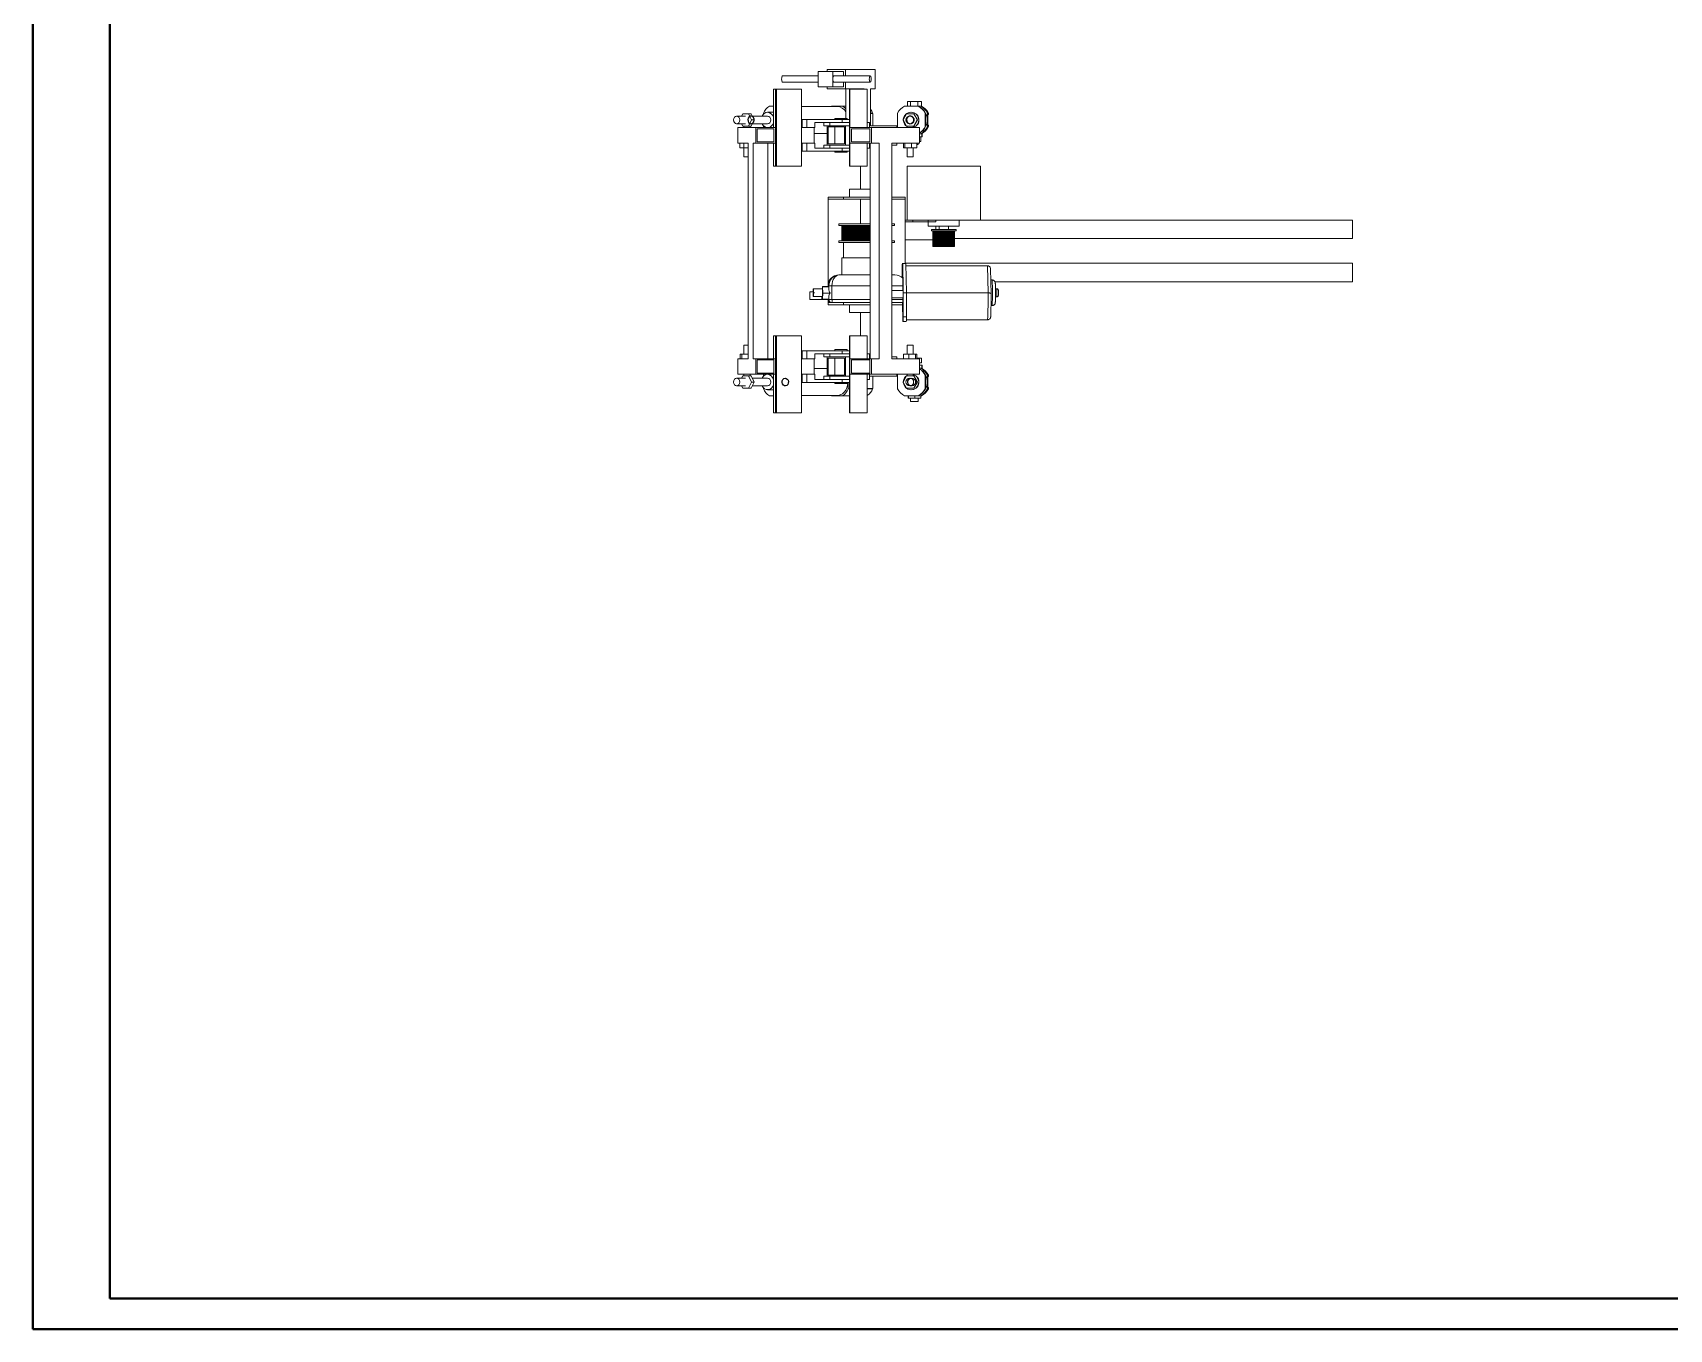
# Model space of a CAD drawing. Header units: millimetres. Extents: x 0 to 1189, y 0 to 841.
# Drawn here: x 0 to 531, y 0 to 421 of the extents above; entities that cross this region are included whole.
import ezdxf

# ---------------------------------------------------------------- set-up
doc = ezdxf.new("R2010")
doc.units = ezdxf.units.MM

msp = doc.modelspace()

# ---------------------------------------------------------------- linework, layer by layer
at = {"color": 7, "linetype": 'Continuous', "lineweight": 40}
for p, q in [((0.08, 0.21), (0.08, 841.21)), ((25.08, 10.21), (25.08, 831.21)), ((25.08, 10.21), (1179.08, 10.21)), ((0.08, 0.21), (1189.08, 0.21))]:
    msp.add_line(p, q, dxfattribs=at)
at = {"color": 7, "linetype": 'Continuous', "lineweight": 15}
for p, q in [((257.66, 408.18), (257.66, 408.8)), ((257.66, 408.8), (263.58, 408.8)), ((263.58, 408.8), (263.58, 406.68)), ((263.58, 408.8), (273.28, 408.8)), ((273.28, 408.8), (273.28, 402.55)), ((254.75, 406.68), (243.22, 406.68)), ((243.22, 404.68), (254.75, 404.68)), ((254.75, 408.18), (254.75, 405.68)), ((259.5, 408.18), (254.75, 408.18)), ((254.75, 405.68), (254.75, 403.18)), ((262.99, 408.18), (259.5, 408.18)), ((259.5, 405.68), (259.5, 408.18)), ((259.5, 403.18), (259.5, 405.68)), ((271.67, 406.68), (259.81, 406.68)), ((259.81, 404.68), (271.67, 404.68)), ((262.99, 408.18), (262.99, 406.68)), ((262.99, 404.68), (262.99, 403.18)), ((263.58, 404.68), (263.58, 402.55)), ((240.24, 402.43), (240.24, 389.93)), ((240.24, 402.43), (240.89, 402.43)), ((240.89, 402.43), (240.89, 377.43)), ((240.89, 402.43), (241.22, 402.43)), ((241.22, 402.43), (241.22, 377.43)), ((249.31, 402.43), (241.22, 402.43)), ((249.31, 402.43), (249.31, 377.43)), ((254.75, 403.18), (259.5, 403.18)), ((257.66, 402.55), (257.66, 403.18)), ((263.58, 402.55), (257.66, 402.55)), ((262.99, 403.18), (259.5, 403.18)), ((263.58, 402.55), (269.71, 402.55)), ((263.78, 402.55), (263.78, 392.93)), ((264.88, 402.43), (264.88, 377.43)), ((265.08, 402.43), (264.88, 402.43)), ((265.08, 402.43), (265.08, 377.43)), ((270.69, 402.43), (265.08, 402.43)), ((269.71, 402.55), (269.71, 402.43)), ((270.69, 389.93), (270.69, 402.43)), ((271.69, 402.55), (273.28, 402.55)), ((271.69, 402.55), (271.69, 390.55)), ((283.68, 398.43), (283.68, 396.93)), ((283.68, 398.43), (284.74, 398.43)), ((284.74, 398.43), (284.74, 396.93)), ((284.74, 398.43), (287.05, 398.43)), ((287.05, 398.43), (287.05, 396.93)), ((287.05, 398.43), (288.3, 398.43)), ((288.3, 398.43), (288.3, 396.93)), ((231.24, 393.68), (228.31, 393.68)), ((229.95, 393.68), (230.3, 394.43)), ((230.3, 394.43), (232.17, 394.43)), ((232.17, 394.43), (233.11, 392.43)), ((233.05, 394.43), (232.17, 394.43)), ((233.05, 394.43), (233.99, 392.43)), ((238.35, 393.68), (233.4, 393.68)), ((237.04, 394.34), (237.04, 394.61)), ((240.24, 394.93), (238.35, 394.93)), ((240.24, 396.93), (238.93, 396.93)), ((260.88, 396.8), (249.31, 396.8)), ((259.11, 396.93), (258.92, 396.8)), ((262.65, 396.93), (259.11, 396.93)), ((260.21, 392.93), (260.21, 392.55)), ((260.21, 392.93), (264.21, 392.93)), ((262.65, 396.93), (263.78, 396.93)), ((264.21, 392.55), (264.21, 392.93)), ((271.69, 394.61), (272.43, 394.61)), ((271.69, 394.55), (272.47, 394.55)), ((272.43, 394.55), (272.43, 394.61)), ((272.47, 390.55), (272.47, 394.55)), ((280.46, 390.25), (280.46, 394.61)), ((282.28, 392.43), (283.43, 394.43)), ((287.14, 396.93), (282.78, 396.93)), ((283.43, 394.43), (285.74, 394.43)), ((284.58, 393.68), (284.47, 393.68)), ((284.96, 394.93), (284.87, 394.93)), ((285.74, 394.43), (286.89, 392.43)), ((285.77, 394.43), (285.74, 394.43)), ((285.77, 394.43), (286.93, 392.43)), ((287.14, 396.93), (287.28, 396.93)), ((287.93, 396.93), (287.28, 396.93)), ((287.93, 396.93), (288.16, 396.93)), ((288.16, 396.93), (288.3, 396.93)), ((289.46, 394.61), (289.6, 394.61)), ((289.46, 390.25), (289.46, 394.61)), ((289.6, 390.25), (289.6, 394.61)), ((290.25, 394.61), (290.56, 394.61)), ((290.25, 390.25), (290.25, 394.61)), ((290.56, 394.18), (290.34, 394.18)), ((290.34, 394.18), (290.34, 390.68)), ((290.56, 394.18), (290.56, 394.61)), ((228.31, 391.18), (231.24, 391.18)), ((228.68, 384.93), (228.68, 389.93)), ((234.58, 389.93), (228.68, 389.93)), ((230.3, 390.43), (229.95, 391.18)), ((230.7, 390.43), (230.3, 390.43)), ((230.67, 390.43), (230.67, 389.93)), ((231.77, 390.43), (230.7, 390.43)), ((232.17, 390.43), (231.77, 390.43)), ((233.11, 392.43), (232.17, 390.43)), ((233.05, 390.43), (232.17, 390.43)), ((232.67, 389.93), (232.67, 390.43)), ((233.99, 392.43), (233.05, 390.43)), ((233.99, 392.43), (233.11, 392.43)), ((233.4, 391.18), (238.35, 391.18)), ((234.58, 384.93), (234.58, 389.93)), ((240.89, 389.93), (234.58, 389.93)), ((240.44, 389.58), (235.02, 389.58)), ((235.02, 389.58), (235.02, 385.28)), ((237.04, 390.25), (237.04, 390.52)), ((237.04, 390.25), (237.18, 389.93)), ((240.44, 385.28), (240.44, 389.58)), ((240.89, 389.93), (240.89, 384.93)), ((249.31, 389.93), (251.1, 389.93)), ((249.55, 392.55), (249.55, 389.93)), ((249.55, 392.55), (251.1, 392.55)), ((251.1, 392.55), (251.1, 389.93)), ((251.1, 392.55), (262.52, 392.55)), ((251.1, 389.93), (253.69, 389.93)), ((253.48, 389.93), (253.48, 384.93)), ((253.48, 388.05), (257.66, 388.05)), ((253.69, 391.55), (260.27, 391.55)), ((253.69, 389.93), (253.69, 391.55)), ((256.56, 391.55), (256.56, 390.55)), ((257.66, 390.55), (256.56, 390.55)), ((258.13, 390.55), (257.66, 390.55)), ((257.66, 390.55), (257.66, 384.3)), ((257.99, 390.2), (257.99, 384.65)), ((263.25, 390.2), (257.99, 390.2)), ((258.55, 390.55), (258.13, 390.55)), ((258.55, 391.55), (258.55, 390.55)), ((264.88, 390.55), (258.55, 390.55)), ((260.21, 390.2), (260.21, 384.65)), ((264.88, 391.55), (260.27, 391.55)), ((262.52, 392.55), (262.52, 391.55)), ((262.52, 392.55), (264.88, 392.55)), ((263.25, 384.65), (263.25, 390.2)), ((263.58, 384.3), (263.58, 390.55)), ((265.08, 389.93), (265.08, 384.93)), ((265.08, 389.93), (272.03, 389.93)), ((265.56, 389.58), (271.54, 389.58)), ((265.56, 385.28), (265.56, 389.58)), ((271.37, 391.55), (270.69, 391.55)), ((271.37, 391.55), (271.37, 389.93)), ((271.54, 389.58), (271.54, 385.28)), ((271.69, 390.55), (280.27, 390.55)), ((272.03, 384.93), (272.03, 389.93)), ((272.03, 389.93), (287.67, 389.93)), ((280.27, 389.93), (280.27, 390.55)), ((280.46, 390.25), (280.63, 389.93)), ((283.43, 390.43), (282.28, 392.43)), ((283.92, 390.43), (283.43, 390.43)), ((283.6, 390.43), (283.6, 389.93)), ((285.25, 390.43), (283.92, 390.43)), ((284.47, 391.18), (284.58, 391.18)), ((285.74, 390.43), (285.25, 390.43)), ((285.6, 389.93), (285.6, 390.43)), ((286.89, 392.43), (285.74, 390.43)), ((285.77, 390.43), (285.74, 390.43)), ((286.93, 392.43), (285.77, 390.43)), ((286.93, 392.43), (286.89, 392.43)), ((287.67, 384.93), (287.67, 389.93)), ((287.93, 387.93), (287.67, 387.93)), ((287.93, 387.93), (288.14, 387.93)), ((288.14, 387.93), (288.36, 387.93)), ((288.36, 386.93), (288.36, 387.93)), ((288.36, 387.93), (288.49, 387.93)), ((288.49, 386.93), (288.49, 387.93)), ((289.46, 390.25), (289.6, 390.25)), ((290.25, 390.25), (290.56, 390.25)), ((290.34, 390.68), (290.56, 390.68)), ((290.56, 390.25), (290.56, 390.68)), ((232.09, 384.93), (228.68, 384.93)), ((229.37, 383.43), (229.37, 384.93)), ((230.71, 383.43), (229.37, 383.43)), ((230.67, 383.43), (230.67, 380.43)), ((230.71, 383.43), (230.71, 384.93)), ((232.09, 383.43), (230.71, 383.43)), ((232.09, 314.93), (232.09, 384.93)), ((233.65, 314.93), (233.65, 384.93)), ((234.58, 384.93), (233.65, 384.93)), ((240.89, 384.93), (234.58, 384.93)), ((235.02, 385.28), (240.44, 385.28)), ((238.4, 314.93), (238.4, 384.93)), ((240.24, 384.93), (240.24, 377.43)), ((249.31, 384.93), (251.1, 384.93)), ((249.55, 382.3), (249.55, 384.93)), ((249.55, 382.3), (251.1, 382.3)), ((251.1, 382.3), (251.1, 384.93)), ((251.1, 384.93), (253.69, 384.93)), ((251.1, 382.3), (262.52, 382.3)), ((253.69, 383.3), (253.69, 384.93)), ((260.27, 383.3), (253.69, 383.3)), ((256.56, 384.3), (256.56, 383.3)), ((256.56, 384.3), (257.66, 384.3)), ((257.66, 384.3), (258.13, 384.3)), ((257.99, 384.65), (263.25, 384.65)), ((258.13, 384.3), (258.55, 384.3)), ((258.55, 384.3), (264.88, 384.3)), ((258.55, 383.3), (258.55, 384.3)), ((260.21, 382.3), (260.21, 381.93)), ((264.88, 383.3), (260.27, 383.3)), ((262.52, 382.3), (262.52, 383.3)), ((262.52, 382.3), (264.88, 382.3)), ((264.21, 381.93), (264.21, 382.3)), ((265.08, 384.93), (272.03, 384.93)), ((271.54, 385.28), (265.56, 385.28)), ((270.69, 377.43), (270.69, 384.93)), ((271.37, 383.3), (270.69, 383.3)), ((271.37, 383.3), (271.37, 384.93)), ((271.37, 384.3), (271.66, 384.3)), ((271.66, 384.93), (271.66, 314.93)), ((272.03, 384.93), (274.5, 384.93)), ((274.5, 384.93), (274.5, 314.93)), ((278.61, 384.93), (287.67, 384.93)), ((278.61, 384.93), (278.61, 314.93)), ((278.61, 384.3), (280.27, 384.3)), ((280.27, 384.3), (280.27, 384.93)), ((282.43, 383.43), (282.43, 384.93)), ((282.83, 383.43), (282.43, 383.43)), ((282.83, 383.43), (282.83, 384.93)), ((284.99, 383.43), (282.83, 383.43)), ((283.6, 383.43), (283.6, 380.43)), ((284.99, 383.43), (284.99, 384.93)), ((286.77, 383.43), (284.99, 383.43)), ((285.6, 380.43), (285.6, 383.43)), ((286.77, 383.43), (286.77, 384.93)), ((287.24, 384.43), (286.77, 384.43)), ((287.24, 384.43), (287.24, 384.93)), ((288.36, 386.93), (287.67, 386.93)), ((288.03, 385.43), (287.67, 385.43)), ((288.03, 386.93), (288.03, 385.43)), ((288.49, 386.93), (288.36, 386.93)), ((232.09, 380.43), (230.67, 380.43)), ((240.24, 377.43), (240.89, 377.43)), ((240.89, 377.43), (241.22, 377.43)), ((249.31, 377.43), (241.22, 377.43)), ((260.21, 381.93), (264.21, 381.93)), ((265.08, 377.43), (264.88, 377.43)), ((270.69, 377.43), (265.08, 377.43)), ((268.47, 377.43), (268.47, 369.93)), ((283.58, 377.43), (283.58, 359.93)), ((295.47, 377.43), (283.58, 377.43)), ((285.6, 380.43), (283.6, 380.43)), ((307.36, 377.43), (295.47, 377.43)), ((307.36, 359.93), (307.36, 377.43)), ((257.97, 366.68), (257.97, 367.43)), ((257.97, 367.43), (262.97, 367.43)), ((262.97, 366.68), (257.97, 366.68)), ((257.97, 338.68), (257.97, 366.68)), ((262.97, 367.43), (262.97, 366.68)), ((271.66, 367.43), (262.97, 367.43)), ((271.66, 366.68), (262.97, 366.68)), ((264.97, 369.93), (264.97, 367.43)), ((264.97, 369.93), (271.66, 369.93)), ((268.47, 366.68), (268.47, 358.68)), ((278.61, 367.43), (282.97, 367.43)), ((282.97, 366.68), (278.61, 366.68)), ((282.97, 367.43), (282.97, 366.68)), ((282.97, 359.93), (282.97, 366.68)), ((261.47, 358.68), (261.47, 358.18)), ((261.47, 358.68), (271.66, 358.68)), ((261.47, 358.18), (271.66, 358.18)), ((262.47, 358.18), (262.47, 353.18)), ((262.47, 353.18), (262.47, 358.18)), ((262.49, 353.18), (262.49, 358.18)), ((262.5, 358.18), (262.5, 353.18)), ((262.53, 353.18), (262.53, 358.18)), ((262.55, 358.18), (262.55, 353.18)), ((262.59, 353.18), (262.59, 358.18)), ((262.61, 358.18), (262.61, 353.18)), ((262.68, 353.18), (262.68, 358.18)), ((262.7, 358.18), (262.7, 353.18)), ((262.78, 353.18), (262.78, 358.18)), ((262.81, 358.18), (262.81, 353.18)), ((262.91, 353.18), (262.91, 358.18)), ((262.95, 358.18), (262.95, 353.18)), ((263.05, 353.18), (263.05, 358.18)), ((263.1, 358.18), (263.1, 353.18)), ((263.22, 353.18), (263.22, 358.18)), ((263.27, 358.18), (263.27, 353.18)), ((263.41, 353.18), (263.41, 358.18)), ((263.46, 358.18), (263.46, 353.18)), ((263.61, 353.18), (263.61, 358.18)), ((263.68, 358.18), (263.68, 353.18)), ((263.84, 353.18), (263.84, 358.18)), ((263.91, 358.18), (263.91, 353.18)), ((264.08, 353.18), (264.08, 358.18)), ((264.15, 358.18), (264.15, 353.18)), ((264.34, 353.18), (264.34, 358.18)), ((264.42, 358.18), (264.42, 353.18)), ((264.62, 353.18), (264.62, 358.18)), ((264.7, 358.18), (264.7, 353.18)), ((264.91, 353.18), (264.91, 358.18)), ((265, 358.18), (265, 353.18)), ((265.22, 353.18), (265.22, 358.18)), ((265.31, 358.18), (265.31, 353.18)), ((265.55, 353.18), (265.55, 358.18)), ((265.64, 358.18), (265.64, 353.18)), ((265.88, 353.18), (265.88, 358.18)), ((265.98, 358.18), (265.98, 353.18)), ((266.23, 353.18), (266.23, 358.18)), ((266.33, 358.18), (266.33, 353.18)), ((266.59, 353.18), (266.59, 358.18)), ((266.7, 358.18), (266.7, 353.18)), ((266.97, 353.18), (266.97, 358.18)), ((267.07, 358.18), (267.07, 353.18)), ((267.35, 353.18), (267.35, 358.18)), ((267.46, 358.18), (267.46, 353.18)), ((267.74, 353.18), (267.74, 358.18)), ((267.85, 358.18), (267.85, 353.18)), ((268.13, 353.18), (268.13, 358.18)), ((268.25, 358.18), (268.25, 353.18)), ((268.54, 353.18), (268.54, 358.18)), ((268.65, 358.18), (268.65, 353.18)), ((268.95, 353.18), (268.95, 358.18)), ((269.06, 358.18), (269.06, 353.18)), ((269.36, 353.18), (269.36, 358.18)), ((269.48, 358.18), (269.48, 353.18)), ((269.78, 353.18), (269.78, 358.18)), ((269.89, 358.18), (269.89, 353.18)), ((270.19, 353.18), (270.19, 358.18)), ((270.31, 358.18), (270.31, 353.18)), ((270.61, 353.18), (270.61, 358.18)), ((270.73, 358.18), (270.73, 353.18)), ((271.03, 353.18), (271.03, 358.18)), ((271.15, 358.18), (271.15, 353.18)), ((271.45, 353.18), (271.45, 358.18)), ((271.57, 358.18), (271.57, 353.18)), ((278.61, 358.68), (279.42, 358.68)), ((278.61, 358.18), (279.42, 358.18)), ((279.42, 358.68), (279.47, 358.68)), ((279.42, 358.18), (279.47, 358.18)), ((279.47, 358.18), (279.47, 358.68)), ((282.97, 359.43), (282.97, 359.93)), ((282.97, 359.93), (285.47, 359.93)), ((285.47, 359.43), (282.97, 359.43)), ((282.97, 345.9), (282.97, 359.43)), ((285.47, 359.93), (285.47, 359.43)), ((290.47, 359.93), (285.47, 359.93)), ((290.47, 359.43), (285.47, 359.43)), ((290.47, 359.43), (290.47, 359.93)), ((290.47, 359.93), (292.47, 359.93)), ((290.47, 359.43), (290.47, 357.93)), ((292.97, 359.43), (290.47, 359.43)), ((295.47, 357.93), (290.47, 357.93)), ((291.47, 356.93), (291.47, 356.43)), ((291.47, 356.93), (299.47, 356.93)), ((291.47, 356.43), (299.47, 356.43)), ((291.97, 356.43), (291.97, 351.43)), ((291.98, 351.43), (291.98, 356.43)), ((292.01, 356.43), (292.01, 351.43)), ((292.02, 351.43), (292.02, 356.43)), ((292.08, 356.43), (292.08, 351.43)), ((292.1, 351.43), (292.1, 356.43)), ((292.19, 356.43), (292.19, 351.43)), ((292.22, 351.43), (292.22, 356.43)), ((292.34, 356.43), (292.34, 351.43)), ((292.37, 351.43), (292.37, 356.43)), ((295.47, 359.93), (292.47, 359.93)), ((292.52, 356.43), (292.52, 351.43)), ((292.55, 351.43), (292.55, 356.43)), ((292.73, 356.43), (292.73, 351.43)), ((292.77, 351.43), (292.77, 356.43)), ((292.97, 359.93), (292.97, 359.43)), ((292.97, 357.93), (292.97, 356.93)), ((292.97, 356.43), (292.97, 351.43)), ((293.02, 351.43), (293.02, 356.43)), ((293.24, 356.43), (293.24, 351.43)), ((293.29, 351.43), (293.29, 356.43)), ((293.54, 356.43), (293.54, 351.43)), ((293.59, 351.43), (293.59, 356.43)), ((293.85, 356.43), (293.85, 351.43)), ((293.91, 351.43), (293.91, 356.43)), ((293.97, 357.93), (293.97, 356.93)), ((294.19, 356.43), (294.19, 351.43)), ((294.25, 351.43), (294.25, 356.43)), ((294.53, 356.43), (294.53, 351.43)), ((294.6, 351.43), (294.6, 356.43)), ((294.89, 356.43), (294.89, 351.43)), ((294.96, 351.43), (294.96, 356.43)), ((295.25, 356.43), (295.25, 351.43)), ((295.32, 351.43), (295.32, 356.43)), ((307.36, 359.93), (295.47, 359.93)), ((300.47, 357.93), (295.47, 357.93)), ((295.62, 356.43), (295.62, 351.43)), ((295.69, 351.43), (295.69, 356.43)), ((295.99, 356.43), (295.99, 351.43)), ((296.05, 351.43), (296.05, 356.43)), ((296.34, 356.43), (296.34, 351.43)), ((296.41, 351.43), (296.41, 356.43)), ((296.69, 356.43), (296.69, 351.43)), ((296.76, 351.43), (296.76, 356.43)), ((296.97, 356.93), (296.97, 357.93)), ((297.03, 356.43), (297.03, 351.43)), ((297.09, 351.43), (297.09, 356.43)), ((297.35, 356.43), (297.35, 351.43)), ((297.4, 351.43), (297.4, 356.43)), ((297.65, 356.43), (297.65, 351.43)), ((297.7, 351.43), (297.7, 356.43)), ((297.92, 356.43), (297.92, 351.43)), ((297.97, 351.43), (297.97, 356.43)), ((298.17, 356.43), (298.17, 351.43)), ((298.21, 351.43), (298.21, 356.43)), ((298.39, 356.43), (298.39, 351.43)), ((298.42, 351.43), (298.42, 356.43)), ((298.57, 356.43), (298.57, 351.43)), ((298.6, 351.43), (298.6, 356.43)), ((298.73, 356.43), (298.73, 351.43)), ((298.75, 351.43), (298.75, 356.43)), ((298.84, 356.43), (298.84, 351.43)), ((298.86, 351.43), (298.86, 356.43)), ((298.92, 356.43), (298.92, 351.43)), ((298.93, 351.43), (298.93, 356.43)), ((298.96, 356.43), (298.96, 351.43)), ((298.97, 351.43), (298.97, 356.43)), ((299.47, 356.43), (299.47, 356.93)), ((300.47, 357.93), (300.47, 359.93)), ((427.97, 359.93), (307.36, 359.93)), ((427.97, 353.93), (427.97, 359.93)), ((261.47, 353.18), (261.47, 352.68)), ((261.47, 353.18), (271.66, 353.18)), ((261.47, 352.68), (271.66, 352.68)), ((262.97, 352.68), (262.97, 347.68)), ((278.61, 353.18), (279.42, 353.18)), ((278.61, 352.68), (279.42, 352.68)), ((279.42, 353.18), (279.47, 353.18)), ((279.42, 352.68), (279.47, 352.68)), ((279.47, 352.68), (279.47, 353.18)), ((291.97, 353.55), (282.97, 353.55)), ((291.97, 351.43), (291.98, 351.43)), ((291.98, 351.43), (292.01, 351.43)), ((292.01, 351.43), (292.02, 351.43)), ((292.02, 351.43), (292.08, 351.43)), ((292.08, 351.43), (292.1, 351.43)), ((292.1, 351.43), (292.19, 351.43)), ((292.19, 351.43), (292.22, 351.43)), ((292.22, 351.43), (292.34, 351.43)), ((292.34, 351.43), (292.37, 351.43)), ((292.37, 351.43), (292.52, 351.43)), ((292.52, 351.43), (292.55, 351.43)), ((292.55, 351.43), (292.73, 351.43)), ((292.73, 351.43), (292.77, 351.43)), ((292.77, 351.43), (292.97, 351.43)), ((292.97, 351.43), (293.02, 351.43)), ((293.02, 351.43), (293.24, 351.43)), ((293.24, 351.43), (293.29, 351.43)), ((293.29, 351.43), (293.54, 351.43)), ((293.54, 351.43), (293.59, 351.43)), ((293.59, 351.43), (293.85, 351.43)), ((293.85, 351.43), (293.91, 351.43)), ((293.91, 351.43), (294.19, 351.43)), ((294.19, 351.43), (294.25, 351.43)), ((294.25, 351.43), (294.53, 351.43)), ((294.53, 351.43), (294.6, 351.43)), ((294.6, 351.43), (294.89, 351.43)), ((294.89, 351.43), (294.96, 351.43)), ((294.96, 351.43), (295.25, 351.43)), ((295.25, 351.43), (295.32, 351.43)), ((295.32, 351.43), (295.62, 351.43)), ((295.62, 351.43), (295.69, 351.43)), ((295.69, 351.43), (295.99, 351.43)), ((295.99, 351.43), (296.05, 351.43)), ((296.05, 351.43), (296.34, 351.43)), ((296.34, 351.43), (296.41, 351.43)), ((296.41, 351.43), (296.69, 351.43)), ((296.69, 351.43), (296.76, 351.43)), ((296.76, 351.43), (297.03, 351.43)), ((297.03, 351.43), (297.09, 351.43)), ((297.09, 351.43), (297.35, 351.43)), ((297.35, 351.43), (297.4, 351.43)), ((297.4, 351.43), (297.65, 351.43)), ((297.65, 351.43), (297.7, 351.43)), ((297.7, 351.43), (297.92, 351.43)), ((297.92, 351.43), (297.97, 351.43)), ((297.97, 351.43), (298.17, 351.43)), ((298.17, 351.43), (298.21, 351.43)), ((298.21, 351.43), (298.39, 351.43)), ((298.39, 351.43), (298.42, 351.43)), ((298.42, 351.43), (298.57, 351.43)), ((298.57, 351.43), (298.6, 351.43)), ((298.6, 351.43), (298.73, 351.43)), ((298.73, 351.43), (298.75, 351.43)), ((298.75, 351.43), (298.84, 351.43)), ((298.84, 351.43), (298.86, 351.43)), ((298.86, 351.43), (298.92, 351.43)), ((298.92, 351.43), (298.93, 351.43)), ((298.93, 351.43), (298.96, 351.43)), ((298.96, 351.43), (298.97, 351.43)), ((427.97, 353.93), (298.97, 353.93)), ((262.47, 347.68), (262.47, 342.18)), ((271.66, 347.68), (262.47, 347.68)), ((282.05, 345.9), (282.19, 345.9)), ((282.19, 345.9), (282.35, 337.11)), ((282.19, 345.9), (283.19, 345.9)), ((427.97, 345.93), (282.97, 345.93)), ((283.19, 345.9), (283.36, 336.33)), ((309.69, 345.12), (283.2, 345.12)), ((309.69, 345.12), (309.84, 336.37)), ((427.97, 345.93), (427.97, 339.93)), ((261.68, 342.18), (261.47, 342.18)), ((271.66, 342.18), (261.68, 342.18)), ((279.67, 342.18), (278.61, 342.18)), ((282.03, 341.31), (282.03, 344.4)), ((310.83, 335.97), (310.68, 344.13)), ((311.19, 340.53), (310.74, 340.53)), ((427.97, 339.93), (312.1, 339.93)), ((252.1, 334.18), (252.1, 336.68)), ((252.11, 336.68), (252.11, 334.18)), ((253.17, 336.43), (253.22, 336.43)), ((253.22, 336.3), (253.17, 336.3)), ((256.2, 337.62), (253.2, 337.62)), ((253.2, 335.12), (256.2, 335.12)), ((253.47, 336.43), (253.22, 336.43)), ((253.22, 336.3), (253.47, 336.3)), ((256, 334.18), (256, 335.12)), ((256.17, 337.62), (256.18, 338.4)), ((256.17, 334.4), (256.17, 335.12)), ((256.22, 334.33), (256.17, 334.4)), ((256.18, 338.4), (256.22, 338.33)), ((256.18, 338.4), (258.18, 338.4)), ((256.22, 338.33), (256.24, 336.29)), ((256.22, 338.33), (258.22, 338.33)), ((256.24, 336.29), (256.22, 334.33)), ((256.22, 334.33), (258.21, 334.33)), ((256.24, 336.29), (258.65, 336.29)), ((257.97, 338.68), (257.97, 338.4)), ((257.97, 338.68), (258.22, 338.68)), ((258.15, 334.33), (258.15, 334.18)), ((258.18, 338.4), (258.22, 338.33)), ((258.22, 334.99), (258.21, 334.33)), ((259.24, 338.68), (258.22, 338.68)), ((258.22, 338.68), (258.22, 337.8)), ((258.22, 338.33), (258.22, 337.8)), ((258.22, 334.99), (258.22, 334.18)), ((259.24, 334.18), (259.24, 338.68)), ((282.24, 338.68), (282.24, 337.11)), ((282.24, 334.74), (282.24, 334.18)), ((282.36, 337.11), (282.36, 336.33)), ((282.36, 336.33), (282.36, 334.74)), ((282.36, 336.33), (283.36, 336.33)), ((282.36, 334.74), (282.36, 328.54)), ((309.84, 336.37), (283.36, 336.37)), ((283.36, 336.33), (283.36, 328.54)), ((312.69, 337.68), (312.19, 337.68)), ((312.19, 335.06), (312.69, 335.06)), ((313.2, 336.14), (313.2, 336.37)), ((256, 334.18), (258.15, 334.18)), ((257.97, 333.18), (257.97, 334.18)), ((257.97, 332.43), (257.97, 333.18)), ((257.97, 333.18), (259.08, 333.18)), ((262.97, 332.43), (257.97, 332.43)), ((258.22, 334.18), (258.15, 334.18)), ((259.24, 334.18), (258.22, 334.18)), ((259.08, 333.18), (259.22, 333.18)), ((259.22, 333.18), (271.66, 333.18)), ((262.97, 333.18), (262.97, 332.43)), ((271.66, 332.43), (262.97, 332.43)), ((264.97, 332.43), (264.97, 329.93)), ((264.97, 329.93), (271.66, 329.93)), ((268.47, 329.93), (268.47, 322.43)), ((278.61, 333.18), (282.22, 333.18)), ((282.09, 332.43), (278.61, 332.43)), ((282.19, 327.04), (282.08, 333.18)), ((310.8, 332.2), (311.19, 332.2)), ((282.33, 327.04), (282.19, 327.04)), ((282.33, 327.04), (283.33, 327.04)), ((282.36, 328.54), (283.36, 328.54)), ((309.69, 327.62), (283.36, 327.62)), ((230.67, 319.43), (230.67, 316.43)), ((230.67, 319.43), (232.09, 319.43)), ((240.24, 322.43), (240.24, 314.93)), ((240.24, 322.43), (240.89, 322.43)), ((240.89, 297.43), (240.89, 322.43)), ((240.89, 322.43), (241.22, 322.43)), ((241.22, 297.43), (241.22, 322.43)), ((249.31, 322.43), (241.22, 322.43)), ((249.31, 297.43), (249.31, 322.43)), ((264.88, 297.43), (264.88, 322.43)), ((265.08, 322.43), (264.88, 322.43)), ((265.08, 297.43), (265.08, 322.43)), ((270.69, 322.43), (265.08, 322.43)), ((270.69, 314.93), (270.69, 322.43)), ((283.6, 319.43), (283.6, 316.43)), ((283.6, 319.43), (285.6, 319.43)), ((285.6, 316.43), (285.6, 319.43)), ((228.68, 314.93), (228.68, 309.93)), ((232.09, 314.93), (228.68, 314.93)), ((229.46, 316.43), (229.46, 314.93)), ((229.46, 316.43), (229.99, 316.43)), ((229.99, 316.43), (229.99, 314.93)), ((229.99, 316.43), (232.09, 316.43)), ((234.58, 314.93), (233.65, 314.93)), ((234.58, 314.93), (234.58, 309.93)), ((240.89, 314.93), (234.58, 314.93)), ((235.02, 314.58), (240.44, 314.58)), ((235.02, 310.28), (235.02, 314.58)), ((240.44, 314.58), (240.44, 310.28)), ((240.89, 309.93), (240.89, 314.93)), ((249.31, 314.93), (251.1, 314.93)), ((249.55, 317.55), (249.55, 314.93)), ((249.55, 317.55), (251.1, 317.55)), ((251.1, 317.55), (251.1, 314.93)), ((251.1, 317.55), (262.52, 317.55)), ((251.1, 314.93), (253.69, 314.93)), ((253.48, 309.93), (253.48, 314.93)), ((253.69, 316.55), (253.69, 314.93)), ((260.27, 316.55), (253.69, 316.55)), ((256.56, 316.55), (256.56, 315.55)), ((256.56, 315.55), (257.66, 315.55)), ((257.66, 315.55), (258.13, 315.55)), ((257.66, 309.3), (257.66, 315.55)), ((257.99, 315.2), (263.25, 315.2)), ((257.99, 309.65), (257.99, 315.2)), ((258.13, 315.55), (258.55, 315.55)), ((258.55, 316.55), (258.55, 315.55)), ((258.55, 315.55), (264.88, 315.55)), ((260.21, 317.93), (260.21, 317.55)), ((264.11, 317.93), (260.21, 317.93)), ((260.21, 315.2), (260.21, 309.65)), ((264.88, 316.55), (260.27, 316.55)), ((262.52, 317.55), (262.52, 316.55)), ((262.52, 317.55), (264.88, 317.55)), ((263.25, 315.2), (263.25, 309.65)), ((263.58, 315.55), (263.58, 309.3)), ((264.21, 317.93), (264.11, 317.93)), ((264.21, 317.55), (264.21, 317.93)), ((265.08, 314.93), (272.03, 314.93)), ((265.08, 309.93), (265.08, 314.93)), ((271.54, 314.58), (265.56, 314.58)), ((265.56, 314.58), (265.56, 310.28)), ((271.37, 316.55), (270.69, 316.55)), ((271.37, 316.55), (271.37, 314.93)), ((271.37, 315.55), (271.66, 315.55)), ((271.54, 310.28), (271.54, 314.58)), ((272.03, 314.93), (272.03, 309.93)), ((272.03, 314.93), (274.5, 314.93)), ((278.61, 315.55), (280.27, 315.55)), ((278.61, 314.93), (287.67, 314.93)), ((280.27, 315.55), (280.27, 314.93)), ((282.4, 316.43), (282.4, 314.93)), ((282.4, 316.43), (284.11, 316.43)), ((284.11, 316.43), (284.11, 314.93)), ((284.11, 316.43), (286.31, 316.43)), ((286.31, 316.43), (286.31, 314.93)), ((286.31, 316.43), (286.8, 316.43)), ((286.8, 316.43), (286.8, 314.93)), ((286.8, 315.15), (287.05, 315.15)), ((287.05, 315.15), (287.05, 314.93)), ((287.05, 315.15), (288.3, 315.15)), ((287.67, 314.93), (287.67, 309.93)), ((287.67, 313.65), (288.3, 313.65)), ((288.3, 315.15), (288.3, 313.65)), ((231.24, 308.68), (228.31, 308.68)), ((234.58, 309.93), (228.68, 309.93)), ((230.3, 309.43), (229.95, 308.68)), ((230.7, 309.43), (230.3, 309.43)), ((230.67, 309.93), (230.67, 309.43)), ((230.7, 309.43), (231.77, 309.43)), ((232.17, 309.43), (231.77, 309.43)), ((233.11, 307.43), (232.17, 309.43)), ((232.17, 309.43), (233.05, 309.43)), ((232.67, 309.43), (232.67, 309.93)), ((233.99, 307.43), (233.05, 309.43)), ((238.35, 308.68), (233.4, 308.68)), ((240.89, 309.93), (234.58, 309.93)), ((240.44, 310.28), (235.02, 310.28)), ((237.18, 309.93), (237.04, 309.61)), ((237.04, 309.34), (237.04, 309.61)), ((240.24, 309.93), (240.24, 297.43)), ((249.31, 309.93), (251.1, 309.93)), ((249.55, 307.3), (249.55, 309.93)), ((251.1, 307.3), (251.1, 309.93)), ((251.1, 309.93), (253.69, 309.93)), ((257.66, 311.8), (253.48, 311.8)), ((253.69, 309.93), (253.69, 308.3)), ((253.69, 308.3), (260.27, 308.3)), ((256.56, 309.3), (256.56, 308.3)), ((257.66, 309.3), (256.56, 309.3)), ((258.13, 309.3), (257.66, 309.3)), ((263.25, 309.65), (257.99, 309.65)), ((258.55, 309.3), (258.13, 309.3)), ((258.55, 308.3), (258.55, 309.3)), ((264.88, 309.3), (258.55, 309.3)), ((264.88, 308.3), (260.27, 308.3)), ((262.52, 307.3), (262.52, 308.3)), ((265.08, 309.93), (272.03, 309.93)), ((265.56, 310.28), (271.54, 310.28)), ((270.69, 297.43), (270.69, 309.93)), ((271.37, 308.3), (270.69, 308.3)), ((271.37, 308.3), (271.37, 309.93)), ((271.37, 309.3), (280.27, 309.3)), ((272.03, 309.93), (287.67, 309.93)), ((272.47, 305.3), (272.47, 309.3)), ((280.27, 309.93), (280.27, 309.3)), ((280.63, 309.93), (280.46, 309.61)), ((280.46, 305.25), (280.46, 309.61)), ((283.43, 309.43), (282.28, 307.43)), ((283.92, 309.43), (283.43, 309.43)), ((283.6, 309.93), (283.6, 309.43)), ((283.92, 309.43), (285.25, 309.43)), ((284.58, 308.68), (284.47, 308.68)), ((285.74, 309.43), (285.25, 309.43)), ((285.6, 309.43), (285.6, 309.93)), ((286.89, 307.43), (285.74, 309.43)), ((285.74, 309.43), (285.77, 309.43)), ((286.93, 307.43), (285.77, 309.43)), ((288.36, 312.93), (287.67, 312.93)), ((287.93, 311.93), (287.67, 311.93)), ((287.93, 311.93), (288.14, 311.93)), ((288.14, 311.93), (288.36, 311.93)), ((288.36, 312.93), (288.36, 311.93)), ((288.49, 312.93), (288.36, 312.93)), ((288.36, 311.93), (288.49, 311.93)), ((288.49, 311.93), (288.49, 312.93)), ((289.46, 309.61), (289.6, 309.61)), ((289.46, 305.25), (289.46, 309.61)), ((289.6, 305.25), (289.6, 309.61)), ((290.25, 309.61), (290.56, 309.61)), ((290.25, 305.25), (290.25, 309.61)), ((290.56, 309.18), (290.34, 309.18)), ((290.34, 309.18), (290.34, 305.68)), ((290.56, 309.18), (290.56, 309.61)), ((228.31, 306.18), (231.24, 306.18)), ((229.95, 306.18), (230.3, 305.43)), ((230.3, 305.43), (232.17, 305.43)), ((232.17, 305.43), (233.11, 307.43)), ((232.17, 305.43), (233.05, 305.43)), ((233.05, 305.43), (233.99, 307.43)), ((233.11, 307.43), (233.99, 307.43)), ((233.4, 306.18), (238.35, 306.18)), ((237.04, 305.25), (237.04, 305.52)), ((238.35, 304.93), (240.24, 304.93)), ((240.24, 302.93), (238.93, 302.93)), ((249.31, 303.05), (260.88, 303.05)), ((249.55, 307.3), (251.1, 307.3)), ((251.1, 307.3), (262.52, 307.3)), ((258.92, 303.05), (259.11, 302.93)), ((262.65, 302.93), (259.11, 302.93)), ((260.21, 307.3), (260.21, 306.93)), ((264.11, 306.93), (260.21, 306.93)), ((262.52, 307.3), (264.88, 307.3)), ((262.65, 302.93), (264.88, 302.93)), ((264.21, 306.93), (264.11, 306.93)), ((264.21, 306.93), (264.21, 307.3)), ((264.53, 305.25), (264.53, 307.3)), ((264.53, 305.25), (264.88, 305.25)), ((270.69, 305.3), (272.47, 305.3)), ((270.69, 305.25), (272.43, 305.25)), ((272.43, 305.25), (272.43, 305.3)), ((282.28, 307.43), (283.43, 305.43)), ((287.14, 302.93), (282.78, 302.93)), ((283.43, 305.43), (285.74, 305.43)), ((283.95, 302.93), (283.95, 302.15)), ((284.03, 302.93), (284.03, 302.15)), ((284.47, 306.18), (284.58, 306.18)), ((284.87, 304.93), (284.96, 304.93)), ((285.74, 305.43), (286.89, 307.43)), ((285.74, 305.43), (285.77, 305.43)), ((285.77, 305.43), (286.93, 307.43)), ((286.07, 302.93), (286.07, 302.15)), ((286.89, 307.43), (286.93, 307.43)), ((287.14, 302.93), (287.28, 302.93)), ((287.93, 302.93), (287.28, 302.93)), ((287.93, 302.93), (288.24, 302.93)), ((288.03, 302.93), (288.03, 302.15)), ((289.46, 305.25), (289.6, 305.25)), ((290.25, 305.25), (290.56, 305.25)), ((290.34, 305.68), (290.56, 305.68)), ((290.56, 305.25), (290.56, 305.68)), ((240.24, 297.43), (240.89, 297.43)), ((240.89, 297.43), (241.22, 297.43)), ((249.31, 297.43), (241.22, 297.43)), ((265.08, 297.43), (264.88, 297.43)), ((270.69, 297.43), (265.08, 297.43)), ((284.03, 302.15), (283.95, 302.15)), ((286.07, 302.15), (284.03, 302.15)), ((284.74, 302.15), (284.74, 301.15)), ((287.24, 301.15), (284.74, 301.15)), ((288.03, 302.15), (286.07, 302.15)), ((287.24, 301.15), (287.24, 302.15))]:
    msp.add_line(p, q, dxfattribs=at)
at = {"color": 8, "linetype": 'Continuous', "lineweight": 15}
for p, q in [((257.97, 338.4), (257.97, 338.68)), ((257.97, 338.68), (257.97, 338.68)), ((259.24, 338.68), (271.66, 338.68)), ((278.61, 338.68), (282.24, 338.68)), ((271.66, 334.18), (259.24, 334.18)), ((282.24, 334.18), (278.61, 334.18))]:
    msp.add_line(p, q, dxfattribs=at)
at = {"color": 7, "linetype": 'Continuous', "lineweight": 15, "flags": 128}
for points in [[(243.22, 406.68), (243.1, 406.6), (243, 406.38), (242.93, 406.06), (242.9, 405.68), (242.93, 405.29), (243, 404.97), (243.1, 404.75), (243.22, 404.68), (243.22, 404.68)], [(259.5, 405.68), (259.52, 406.06), (259.59, 406.38), (259.69, 406.6), (259.81, 406.68)], [(259.81, 404.68), (259.69, 404.75), (259.59, 404.97), (259.52, 405.29), (259.5, 405.68)], [(271.98, 405.68), (271.96, 406.06), (271.89, 406.38), (271.79, 406.6), (271.67, 406.68), (271.54, 406.6), (271.44, 406.38), (271.37, 406.06), (271.35, 405.68), (271.37, 405.29), (271.44, 404.97), (271.54, 404.75), (271.67, 404.68), (271.79, 404.75), (271.89, 404.97), (271.96, 405.29), (271.98, 405.68)], [(228.7, 393.58), (228.31, 393.68), (227.92, 393.58), (227.59, 393.31), (227.37, 392.91), (227.3, 392.43), (227.37, 391.95), (227.59, 391.55), (227.92, 391.27), (228.31, 391.18), (228.69, 391.27), (229.02, 391.54), (229.24, 391.95), (229.32, 392.42), (229.25, 392.9), (229.03, 393.31), (228.7, 393.58)], [(238.35, 391.18), (238.74, 391.27), (239.07, 391.54), (239.29, 391.95), (239.37, 392.43), (239.29, 392.91), (239.07, 393.31), (238.74, 393.58), (238.35, 393.68)], [(282.07, 344.4), (282.06, 344.69), (282.06, 344.93), (282.06, 345.1), (282.05, 345.15), (282.05, 345.1), (282.04, 344.93), (282.04, 344.69), (282.04, 344.4), (282.04, 344.12), (282.04, 343.87), (282.05, 343.71), (282.05, 343.65), (282.06, 343.71), (282.06, 343.87), (282.06, 344.12), (282.07, 344.4)], [(253.17, 336.43), (253.18, 336.89), (253.18, 337.27), (253.19, 337.53), (253.2, 337.62), (253.2, 337.53), (253.21, 337.27), (253.22, 336.89), (253.22, 336.43)], [(253.22, 336.3), (253.22, 335.84), (253.21, 335.46), (253.2, 335.21), (253.2, 335.12), (253.19, 335.21), (253.18, 335.46), (253.18, 335.84), (253.17, 336.3)], [(282.32, 328.54), (282.32, 328.25), (282.33, 328.01), (282.33, 327.84), (282.33, 327.79), (282.34, 327.84), (282.34, 328.01), (282.35, 328.25), (282.35, 328.54), (282.35, 328.82), (282.34, 329.07), (282.34, 329.23), (282.33, 329.29), (282.33, 329.23), (282.33, 329.07), (282.32, 328.82), (282.32, 328.54)], [(228.7, 306.27), (228.31, 306.18), (227.92, 306.27), (227.59, 306.54), (227.37, 306.95), (227.3, 307.42), (227.37, 307.9), (227.59, 308.31), (227.92, 308.58), (228.31, 308.68), (228.69, 308.58), (229.02, 308.31), (229.24, 307.91), (229.32, 307.43), (229.25, 306.95), (229.03, 306.55), (228.7, 306.27)], [(238.35, 306.18), (238.74, 306.27), (239.07, 306.54), (239.29, 306.95), (239.37, 307.43), (239.29, 307.91), (239.07, 308.31), (238.74, 308.58), (238.35, 308.68)], [(260.88, 303.05), (261.24, 303.07), (261.94, 303.25), (262.6, 303.6), (263.19, 304.11), (263.69, 304.75), (264.07, 305.5), (264.32, 306.33), (264.42, 307.21), (264.43, 307.3)]]:
    msp.add_lwpolyline(points, dxfattribs=at)
at = {"color": 7, "linetype": 'Continuous', "flags": 128}
for points in [[(233.09, 393.67), (232.7, 393.62), (232.35, 393.39), (232.1, 393.02), (231.98, 392.55), (232.02, 392.07), (232.21, 391.64), (232.51, 391.33), (232.89, 391.18), (233.28, 391.23), (233.63, 391.46), (233.88, 391.84), (234, 392.3), (233.96, 392.79), (233.78, 393.22), (233.47, 393.53), (233.09, 393.67)], [(284.78, 393.67), (284.29, 393.62), (283.86, 393.39), (283.55, 393.02), (283.41, 392.55), (283.46, 392.07), (283.69, 391.64), (284.06, 391.33), (284.53, 391.18), (285.01, 391.23), (285.44, 391.46), (285.75, 391.84), (285.9, 392.3), (285.85, 392.79), (285.62, 393.22), (285.24, 393.53), (284.78, 393.67)], [(244.21, 306.18), (243.82, 306.23), (243.47, 306.46), (243.22, 306.84), (243.1, 307.3), (243.14, 307.79), (243.33, 308.22), (243.63, 308.53), (244.01, 308.67), (244.4, 308.62), (244.75, 308.39), (245, 308.02), (245.12, 307.55), (245.08, 307.07), (244.89, 306.64), (244.59, 306.33), (244.21, 306.18)], [(285.21, 306.18), (284.73, 306.23), (284.3, 306.46), (283.99, 306.84), (283.85, 307.3), (283.89, 307.79), (284.12, 308.22), (284.5, 308.53), (284.97, 308.67), (285.45, 308.62), (285.88, 308.39), (286.19, 308.02), (286.33, 307.55), (286.28, 307.07), (286.06, 306.64), (285.68, 306.33), (285.21, 306.18)]]:
    msp.add_lwpolyline(points, dxfattribs=at)
at = {"color": 7, "linetype": 'Continuous', "lineweight": 15}
for centre in [(284.47, 392.43), (284.47, 307.43)]:
    msp.add_circle(centre, 1.25, dxfattribs=at)
for centre, radius, start, end in [((238.46, 392.92), 2.01, 92.9973, 157.9036), ((241.4, 393), 4.64, 122.188, 159.7352), ((238.2, 392.83), 2.1, 13.8151, 85.8166), ((260.74, 393.39), 3.41, 27.099, 87.68), ((260.46, 393.32), 4.22, 38.0628, 58.7252), ((267.64, 392.75), 5.14, 21.2026, 37.9063), ((284.96, 392.43), 5, 115.8499, 154.1653), ((284.87, 392.43), 2.5, 90.0079, 176.1835), ((284.86, 392.43), 2.5, 287.1351, 89.9866), ((284.96, 392.43), 2.5, 284.9458, 89.9867), ((284.96, 392.43), 5, 25.8347, 64.1501), ((285.1, 392.43), 5, 25.8347, 64.1501), ((285.75, 392.43), 5, 25.8347, 64.15), ((286.06, 392.43), 5, 25.8346, 64.1501), ((285.75, 392.43), 4.38, 331.8488, 28.1512), ((238.37, 391.88), 1.91, 201.7353, 349.1208), ((284.87, 392.43), 2.5, 183.8189, 239.6109), ((284.96, 392.43), 5, 302.8427, 334.1647), ((285.1, 392.43), 5, 300.8296, 334.1649), ((285.75, 392.43), 5, 295.8493, 334.1656), ((286.06, 392.43), 5, 295.8492, 334.1657), ((303.08, 344.78), 21.05, 176.9368, 181.0202), ((261.47, 338.68), 3.5, 90, 180), ((261.47, 338.68), 3.5, 90.0045, 180.0046), ((134, 338.82), 148.24, 359.9436, 0.8904), ((320.64, 336.37), 67.22, 179.944, 180.056), ((182.54, 336.37), 70.93, 359.947, 0.053), ((232.67, 336.37), 23.55, 356.9579, 3.0421), ((198.67, 333.97), 111.2, 356.7234, 1.2336), ((164.61, 334.61), 146.22, 357.7106, 0.529), ((258.97, 334.18), 1, 180, 270), ((258.97, 334.18), 1, 179.9954, 269.9962), ((259.22, 334.18), 1, 179.9954, 269.9962), ((245.21, 333.93), 14.04, 356.9369, 1.0201), ((268.2, 333.93), 14.04, 356.9369, 1.0202), ((261.31, 328.16), 21.06, 356.9369, 1.0202), ((262.31, 328.16), 21.06, 356.9369, 1.0202), ((238.46, 307.92), 2.01, 92.9959, 157.905), ((238.2, 307.83), 2.1, 13.8151, 85.8171), ((284.87, 307.43), 2.5, 183.8292, 72.8829), ((284.87, 307.43), 2.5, 120.3926, 176.1776), ((284.96, 307.43), 2.5, 270.0136, 75.0539), ((285.1, 307.43), 5, 25.8343, 59.1711), ((284.96, 307.43), 5, 25.8348, 57.1579), ((285.75, 307.43), 5, 25.8344, 64.1507), ((286.06, 307.43), 5, 25.8343, 64.1508), ((285.75, 307.43), 4.38, 331.8488, 28.1512), ((238.37, 306.88), 1.91, 201.7359, 349.1207), ((241.4, 306.86), 4.64, 200.2648, 237.812), ((260.18, 306.86), 4.64, 302.188, 339.7352), ((268.04, 306.87), 4.68, 304.4521, 339.6564), ((284.96, 307.43), 5, 205.8347, 244.1501), ((284.96, 307.43), 5, 295.8499, 334.1653), ((285.1, 307.43), 5, 295.8499, 334.1653), ((285.75, 307.43), 5, 295.85, 334.1653), ((286.06, 307.43), 5, 295.8499, 334.1654)]:
    msp.add_arc(centre, radius, start, end, dxfattribs=at)
at = {"color": 8, "linetype": 'Continuous', "lineweight": 15}
for centre, radius, start, end in [((256.89, 337.48), 54.38, 358.827, 3.216), ((256.89, 335.25), 54.38, 356.784, 1.173), ((295.94, 336.72), 16.77, 358.7808, 3.2619), ((299.1, 335.95), 13.62, 356.2198, 1.7374)]:
    msp.add_arc(centre, radius, start, end, dxfattribs=at)
at = {"color": 7, "linetype": 'Continuous', "lineweight": 15}
for centre, major_axis, ratio, start_param, end_param in [((261.68, 338.68), (0, 3.5), 0.987106, 0, 1.570796), ((261.68, 338.68), (0, 3.5), 0.696343, 0, 1.570796), ((279.67, 338.68), (3.56, 0), 0.982636, 0.775193, 1.570796), ((259.22, 337.8), (-0.03, 1.87), 0.535742, 1.563616, 2.504781), ((259.22, 334.99), (0.03, 1.61), 0.620126, 0.640777, 1.581942)]:
    msp.add_ellipse(centre, major_axis=major_axis, ratio=ratio, start_param=start_param, end_param=end_param, dxfattribs=at)
for points, knots in [([(309.69, 345.12), (309.79, 345.11), (310.01, 345.09), (310.29, 344.93), (310.51, 344.71), (310.65, 344.42), (310.68, 344.21), (310.68, 344.11), (310.68, 344.11)], [0, 0, 0, 0, 0.193697, 0.387175, 0.586576, 0.800444, 0.996827, 1, 1, 1, 1]), ([(312.24, 336.37), (312.24, 336.49), (312.24, 336.85), (312.24, 337.44), (312.24, 338.08), (312.23, 338.65), (312.22, 339.1), (312.21, 339.39), (312.2, 339.55), (312.19, 339.65), (312.16, 339.77), (312.11, 339.94), (311.99, 340.15), (311.76, 340.37), (311.48, 340.51), (311.28, 340.52), (311.19, 340.52)], [0, 0, 0, 0, 0.059969, 0.174611, 0.289505, 0.40462, 0.520272, 0.637447, 0.715272, 0.759693, 0.78228, 0.809141, 0.851095, 0.902612, 0.958409, 1, 1, 1, 1]), ([(253.18, 336.68), (253.09, 336.68), (252.81, 336.68), (252.48, 336.68), (252.2, 336.68), (252.14, 336.68), (252.11, 336.68)], [0, 0, 0, 0, 0.143877, 0.468481, 0.734712, 1, 1, 1, 1]), ([(282.36, 337.11), (281.89, 337.11), (280.95, 337.11), (279.77, 337.11), (278.98, 337.11), (278.68, 337.11), (278.61, 337.11)], [0, 0, 0, 0, 0.378006, 0.755162, 0.949493, 1, 1, 1, 1]), ([(282.36, 334.74), (281.89, 334.74), (280.95, 334.74), (279.77, 334.74), (278.98, 334.74), (278.68, 334.74), (278.61, 334.74)], [0, 0, 0, 0, 0.378006, 0.755162, 0.949493, 1, 1, 1, 1]), ([(310.83, 335.96), (310.83, 335.96), (310.83, 336), (310.8, 336.08), (310.66, 336.2), (310.44, 336.29), (310.16, 336.35), (309.95, 336.36), (309.84, 336.37)], [0, 0, 0, 0, 0.003174, 0.199559, 0.413429, 0.612826, 0.806306, 1, 1, 1, 1]), ([(311.19, 332.22), (311.23, 332.21), (311.38, 332.2), (311.62, 332.29), (311.86, 332.45), (312.02, 332.63), (312.11, 332.8), (312.16, 332.94), (312.18, 333.03), (312.19, 333.11), (312.2, 333.2), (312.21, 333.35), (312.22, 333.64), (312.23, 334.1), (312.24, 334.68), (312.24, 335.34), (312.24, 335.91), (312.24, 336.26), (312.24, 336.37)], [0, 0, 0, 0, 0.018957, 0.07507, 0.12003, 0.158035, 0.190068, 0.215321, 0.234326, 0.254897, 0.290527, 0.367666, 0.481109, 0.601703, 0.717868, 0.832992, 0.947773, 1, 1, 1, 1]), ([(313.2, 336.37), (313.2, 336.43), (313.2, 336.59), (313.2, 336.84), (313.19, 337.08), (313.19, 337.17), (313.18, 337.24), (313.17, 337.3), (313.14, 337.39), (313.07, 337.51), (312.94, 337.62), (312.79, 337.68), (312.71, 337.67), (312.69, 337.67)], [0, 0, 0, 0, 0.095358, 0.25421, 0.417058, 0.590607, 0.623515, 0.651811, 0.701529, 0.771094, 0.870884, 0.962577, 1, 1, 1, 1]), ([(312.69, 335.06), (312.72, 335.06), (312.8, 335.06), (312.92, 335.11), (313.04, 335.19), (313.11, 335.28), (313.15, 335.37), (313.17, 335.44), (313.18, 335.48), (313.19, 335.51), (313.19, 335.55), (313.19, 335.62), (313.2, 335.79), (313.2, 335.99), (313.2, 336.12), (313.2, 336.14)], [0, 0, 0, 0, 0.04932, 0.14728, 0.226444, 0.293393, 0.349518, 0.393885, 0.423801, 0.449082, 0.486476, 0.586066, 0.779326, 0.955674, 1, 1, 1, 1]), ([(256, 334.18), (255.6, 334.18), (254.75, 334.18), (253.69, 334.18), (252.91, 334.18), (252.48, 334.18), (252.2, 334.18), (252.14, 334.18), (252.11, 334.18)], [0, 0, 0, 0, 0.251518, 0.524515, 0.655828, 0.786323, 0.893351, 1, 1, 1, 1]), ([(310.42, 327.95), (310.38, 327.9), (310.26, 327.78), (310, 327.65), (309.79, 327.63), (309.69, 327.62)], [0, 0, 0, 0, 0.250646, 0.625115, 1, 1, 1, 1]), ([(310.42, 327.94), (310.43, 327.94), (310.49, 327.99), (310.56, 328.11), (310.63, 328.26), (310.66, 328.38), (310.69, 328.48), (310.7, 328.57), (310.71, 328.64), (310.71, 328.69)], [0, 0, 0, 0, 0.006895, 0.141722, 0.255393, 0.357662, 0.486819, 0.712268, 1, 1, 1, 1])]:
    msp.add_open_spline(points, degree=3, knots=knots, dxfattribs=at)

doc.saveas('drawing.dxf')
